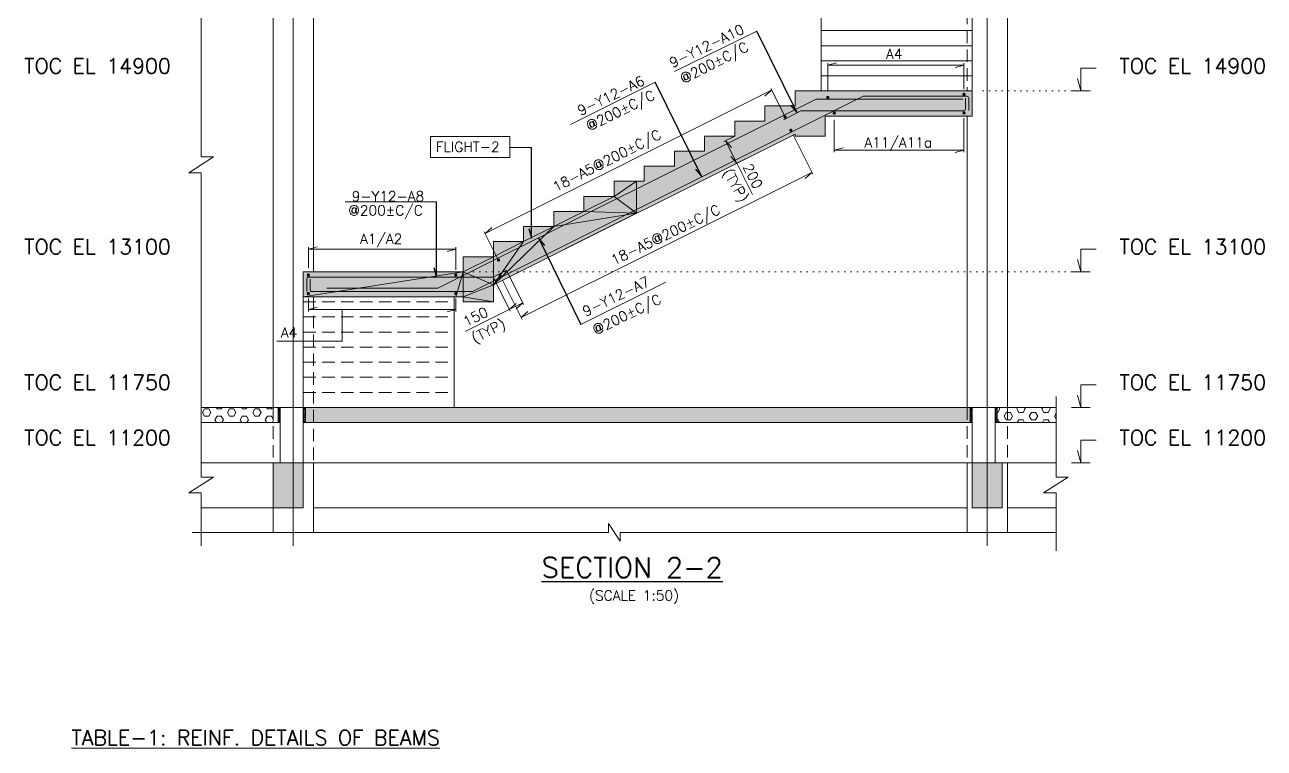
# Model space of a CAD drawing. Header units: millimetres. Extents: x 340192 to 549303, y -616317 to -538642.
# Drawn here: x 517486 to 535971, y -593332 to -582532 of the extents above; entities that cross this region are included whole.
import ezdxf
from ezdxf.enums import TextEntityAlignment as Align
from ezdxf.lldxf.tags import DXFTag

# ---------------------------------------------------------------- set-up
doc = ezdxf.new("R2010")
doc.units = ezdxf.units.MM
doc.header["$LTSCALE"] = 250
doc.header["$MEASUREMENT"] = 0
doc.linetypes.add('( Dot )', pattern=[0.25, 0, -0.25])
doc.linetypes.add('( Hidden )', pattern=[0.375, 0.25, -0.125])
doc.layers.get('DEFPOINTS').update_dxf_attribs({"lineweight": 0})
for name, color, linetype, lineweight in [('CIVIL', 3, 'Continuous', 0), ('CV-CB-BEAM', 7, 'Continuous', 0), ('CV-CB-CIVIL', 70, 'Continuous', 0), ('CV-CB-DIM', 2, 'Continuous', 0), ('CV-CB-GRID', 8, 'CENTER', 5), ('CV-CB-HATCH', 2, 'Continuous', 0), ('CV-CB-LINE', 2, 'Continuous', 0), ('CV-CB-REINFORCEMENT', 6, 'Continuous', 0), ('CV-CB-SHADE', 25, 'Continuous', 0), ('CV-CB-TEXT', 3, 'Continuous', 0), ('LOGO', 7, 'Continuous', 0), ('SECTION', 6, 'Continuous', 0)]:
    doc.layers.add(name, color=color, linetype=linetype, lineweight=lineweight)
doc.styles.add('ROMANS', font='romans.shx')
doc.styles.add('V1', font='romans.shx', dxfattribs={"height": 200})
tags = doc.linetypes.add('CENTER', pattern=[2, 1.25, -0.25, 0.25, -0.25]).pattern_tags.tags
tags[10:11] = [DXFTag(74, 4), DXFTag(75, 0), DXFTag(340, '0'), DXFTag(46, 1.0), DXFTag(50, 0.0), DXFTag(44, 0.0), DXFTag(45, 0.0)]
tags[8:9] = [DXFTag(74, 4), DXFTag(75, 0), DXFTag(340, '0'), DXFTag(46, 1.0), DXFTag(50, 0.0), DXFTag(44, 0.0), DXFTag(45, 0.0)]
tags[6:7] = [DXFTag(74, 4), DXFTag(75, 0), DXFTag(340, '0'), DXFTag(46, 1.0), DXFTag(50, 0.0), DXFTag(44, 0.0), DXFTag(45, 0.0)]
tags[4:5] = [DXFTag(74, 4), DXFTag(75, 0), DXFTag(340, '0'), DXFTag(46, 1.0), DXFTag(50, 0.0), DXFTag(44, 0.0), DXFTag(45, 0.0)]
doc.dimstyles.new('1.5', dxfattribs={"dimtxt": 150, "dimasz": 0.00045, "dimexe": 30, "dimexo": 7.5, "dimgap": 52.5, "dimtad": 1, "dimdec": 0, "dimlfac": 0.666667, "dimzin": 0, "dimdsep": 46, "dimtxsty": 'ROMANS', "dimblk": 'TICK', "dimcen": 0.09, "dimclrd": 2, "dimclre": 2, "dimclrt": 3, "dimadec": 0, "dimazin": 0, "dimtfac": 1, "dimtdec": 0, "dimtofl": 0, "dimtmove": 0, "dimatfit": 3, "dimfxl": 1, "dimtolj": 1, "dimtzin": 0, "dimlwd": -1, "dimlwe": -1, "dimarcsym": 1})
doc.dimstyles.new('CIVIL', dxfattribs={"dimtxt": 1, "dimasz": 0.0005, "dimexe": 50, "dimexo": 0, "dimgap": 50, "dimtad": 1, "dimdec": 0, "dimlfac": 0.001, "dimzin": 0, "dimdsep": 46, "dimtxsty": 'ROMANS', "dimblk": 'TICK', "dimcen": 0.09, "dimclrd": 2, "dimclre": 2, "dimclrt": 3, "dimadec": 0, "dimazin": 0, "dimtfac": 1, "dimtdec": 0, "dimtofl": 0, "dimtmove": 0, "dimatfit": 3, "dimldrblk": 'TICK', "dimfxl": 1, "dimfrac": 2, "dimtolj": 1, "dimtzin": 0, "dimarcsym": 0})
pattern_1 = [(45, (415243.716, -596679.648), (-17.6776695, 17.6776695), []), (135, (415243.716, -596679.648), (-17.6776695, -17.6776695), [])]

# ---------------------------------------------------------------- blocks, each defined once
blk = doc.blocks.new('TICK')
at = {"color": 3}
blk.add_line((-289777.747, -77645.713), (0, 0), dxfattribs=at)
blk = doc.blocks.new('*D95')
at = {"layer": 'CV-CB-DIM', "color": 2, "transparency": 16777216}
for p, q in [((531493, -583925), (531493, -584435)), ((529559, -583950), (529559, -584435)), ((531493, -584405), (529559, -584405))]:
    blk.add_line(p, q, dxfattribs=at)
at = {"layer": 'DEFPOINTS', "color": 0, "transparency": 16777216}
for p in [(529559, -583875, -1287335), (531493, -583850), (529559, -584405)]:
    blk.add_point(p, dxfattribs=at)
at = {"layer": 'CV-CB-DIM', "color": 2, "transparency": 16777216, "xscale": 0.00045, "yscale": 0.00045, "zscale": 0.00045, "rotation": 180}
blk.add_blockref('TICK', (529559, -584405), dxfattribs=at)
at = {"layer": 'CV-CB-DIM', "color": 2, "transparency": 16777216, "xscale": 0.00045, "yscale": 0.00045, "zscale": 0.00045}
blk.add_blockref('TICK', (531493, -584405), dxfattribs=at)
blk = doc.blocks.new('*D141')
at = {"layer": 'CV-CB-DIM', "color": 2, "transparency": 16777216}
for p, q in [((528945, -584174), (529239, -584763)), ((524889, -586904), (529226, -584736)), ((524609, -586345), (524902, -586931))]:
    blk.add_line(p, q, dxfattribs=at)
at = {"layer": 'DEFPOINTS', "color": 0, "transparency": 16777216}
for p in [(528911, -584107), (529226, -584736), (524575, -586278)]:
    blk.add_point(p, dxfattribs=at)
at = {"layer": 'CV-CB-DIM', "color": 2, "transparency": 16777216, "xscale": 0.00045, "yscale": 0.00045, "zscale": 0.00045}
for p, rotation in [((529226, -584736), 26.565051177103), ((524889, -586904), 206.565051177103)]:
    blk.add_blockref('TICK', p, dxfattribs=dict(at, rotation=rotation))
blk = doc.blocks.new('*D96')
at = {"layer": 'CV-CB-DIM', "color": 2, "transparency": 16777216}
for p, q in [((521715, -586168), (521715, -585850)), ((523915, -585880), (521715, -585880)), ((523915, -586193), (523915, -585850))]:
    blk.add_line(p, q, dxfattribs=at)
at = {"layer": 'DEFPOINTS', "color": 0, "transparency": 16777216}
for p in [(521715, -585880), (521715, -586243, 139797), (523915, -586268)]:
    blk.add_point(p, dxfattribs=at)
at = {"layer": 'CV-CB-DIM', "color": 2, "transparency": 16777216, "xscale": 0.00045, "yscale": 0.00045, "zscale": 0.00045, "rotation": 180}
blk.add_blockref('TICK', (521715, -585880), dxfattribs=at)
at = {"layer": 'CV-CB-DIM', "color": 2, "transparency": 16777216, "xscale": 0.00045, "yscale": 0.00045, "zscale": 0.00045}
blk.add_blockref('TICK', (523915, -585880), dxfattribs=at)
blk = doc.blocks.new('*D98')
at = {"layer": 'CV-CB-DIM', "color": 2, "transparency": 16777216}
for p, q in [((521715, -586620), (521715, -586815)), ((523915, -586619), (523915, -586815)), ((523915, -586785), (521715, -586785))]:
    blk.add_line(p, q, dxfattribs=at)
at = {"layer": 'DEFPOINTS', "color": 0, "transparency": 16777216}
for p in [(521715, -586545, -1310260), (523915, -586544), (521715, -586785)]:
    blk.add_point(p, dxfattribs=at)
at = {"layer": 'CV-CB-DIM', "color": 2, "transparency": 16777216, "xscale": 0.00045, "yscale": 0.00045, "zscale": 0.00045, "rotation": 180}
blk.add_blockref('TICK', (521715, -586785), dxfattribs=at)
at = {"layer": 'CV-CB-DIM', "color": 2, "transparency": 16777216, "xscale": 0.00045, "yscale": 0.00045, "zscale": 0.00045}
blk.add_blockref('TICK', (523915, -586785), dxfattribs=at)
blk = doc.blocks.new('*D142')
at = {"layer": 'CV-CB-REINFORCEMENT', "color": 2, "transparency": 16777216}
for p, q in [((524350, -585648), (528625, -583511)), ((528809, -583879), (528611, -583484)), ((524531, -586009), (524337, -585621))]:
    blk.add_line(p, q, dxfattribs=at)
at = {"layer": 'DEFPOINTS', "color": 0, "transparency": 16777216}
for p in [(528625, -583511), (528812, -583886), (524534, -586016)]:
    blk.add_point(p, dxfattribs=at)
at = {"layer": 'CV-CB-REINFORCEMENT', "color": 2, "transparency": 16777216, "xscale": 0.00045, "yscale": 0.00045, "zscale": 0.00045}
for p, rotation in [((528625, -583511), 26.565051177103), ((524350, -585648), 206.565051177103)]:
    blk.add_blockref('TICK', p, dxfattribs=dict(at, rotation=rotation))
blk = doc.blocks.new('*D128')
at = {"layer": 'CV-CB-REINFORCEMENT', "color": 2, "transparency": 16777216}
for p, q in [((524474, -586306), (524725, -586809)), ((524675, -586205), (524926, -586708)), ((524913, -586681), (524712, -586782)), ((524712, -586782), (524056, -587110))]:
    blk.add_line(p, q, dxfattribs=at)
at = {"layer": 'DEFPOINTS', "color": 0, "transparency": 16777216}
for p in [(524470, -586299), (524671, -586199), (524712, -586782)]:
    blk.add_point(p, dxfattribs=at)
at = {"layer": 'CV-CB-REINFORCEMENT', "color": 2, "transparency": 16777216, "xscale": 0.00045, "yscale": 0.00045, "zscale": 0.00045}
for p, rotation in [((524712, -586782), 206.5650511770515), ((524913, -586681), 26.56505117705149)]:
    blk.add_blockref('TICK', p, dxfattribs=dict(at, rotation=rotation))
at = {"layer": 'CV-CB-REINFORCEMENT', "color": 3, "transparency": 16777216, "insert": (524208, -586891), "char_height": 150, "attachment_point": 5, "rotation": 26.5651, "style": 'ROMANS'}
blk.add_mtext('\\A1;150', dxfattribs=at)
blk = doc.blocks.new('*D134')
at = {"layer": 'CV-CB-REINFORCEMENT', "color": 2, "transparency": 16777216}
for p, q in [((529463, -583516), (529463, -583106)), ((531493, -583136), (529463, -583136)), ((531493, -583495), (531493, -583106))]:
    blk.add_line(p, q, dxfattribs=at)
at = {"layer": 'DEFPOINTS', "color": 0, "transparency": 16777216}
for p in [(529463, -583136), (531493, -583570), (529463, -583591, -1287335)]:
    blk.add_point(p, dxfattribs=at)
at = {"layer": 'CV-CB-REINFORCEMENT', "color": 2, "transparency": 16777216, "xscale": 0.00045, "yscale": 0.00045, "zscale": 0.00045, "rotation": 180}
blk.add_blockref('TICK', (529463, -583136), dxfattribs=at)
at = {"layer": 'CV-CB-REINFORCEMENT', "color": 2, "transparency": 16777216, "xscale": 0.00045, "yscale": 0.00045, "zscale": 0.00045}
blk.add_blockref('TICK', (531493, -583136), dxfattribs=at)
blk = doc.blocks.new('*D145')
at = {"layer": 'CV-CB-CIVIL', "color": 2, "transparency": 16777216}
for p, q in [((528068, -584198), (527911, -584277)), ((527937, -584263), (528105, -584599)), ((528236, -584533), (528078, -584612)), ((528105, -584599), (528339, -585067))]:
    blk.add_line(p, q, dxfattribs=at)
at = {"layer": 'DEFPOINTS', "color": 0, "transparency": 16777216}
for p in [(528075, -584194), (528105, -584599), (528243, -584530, 0)]:
    blk.add_point(p, dxfattribs=at)
at = {"layer": 'CV-CB-CIVIL', "color": 2, "transparency": 16777216, "xscale": 0.00045, "yscale": 0.00045, "zscale": 0.00045}
for p, rotation in [((527937, -584263), 116.565051177078), ((528105, -584599), 296.565051177078)]:
    blk.add_blockref('TICK', p, dxfattribs=dict(at, rotation=rotation))
at = {"layer": 'CV-CB-CIVIL', "color": 3, "transparency": 16777216, "insert": (528344, -584791), "char_height": 150, "attachment_point": 5, "rotation": 296.5651, "style": 'ROMANS'}
blk.add_mtext('\\A1;200', dxfattribs=at)

msp = doc.modelspace()

# ---------------------------------------------------------------- hatches: boundary and pattern name
at = {"layer": 'CV-CB-DIM', "extrusion": (-1.58966e-08, 0, 1)}
h = msp.add_hatch(dxfattribs=at)
h.set_pattern_fill('HEX', color=2, style=0, pattern_type=2)
h.set_pattern_definition([(0, (427540.97, -597250.12), (0, 108.25318), [62.5, -125]), (120, (427540.97, -597250.12), (-93.75, -54.12659), [62.5, -125]), (60, (427603.47, -597250.12), (-93.75, 54.12659), [62.5, -125])])
h.paths.add_polyline_path([(520117.59, -588469.28), (521265.13, -588469.28), (521265.13, -588244.28), (520117.59, -588244.28)])
at = {"layer": 'CV-CB-DIM', "extrusion": (1.79697e-09, 0, 1)}
h = msp.add_hatch(dxfattribs=at)
h.set_pattern_fill('HEX', color=2, style=0, pattern_type=2)
h.set_pattern_definition([(0, (435200.83, -595885.63), (0, 108.25318), [62.5, -125]), (120, (435200.83, -595885.63), (-93.75, -54.12659), [62.5, -125]), (60, (435263.33, -595885.63), (-93.75, 54.12659), [62.5, -125])])
h.paths.add_polyline_path([(521670.16, -588469.28), (531585.16, -588469.28), (531585.16, -588244.28), (521670.16, -588244.28)])
at = {"layer": 'CV-CB-DIM'}
h = msp.add_hatch(dxfattribs=at)
h.set_pattern_fill('HEX', color=2, style=0, pattern_type=2)
h.set_pattern_definition([(0, (439686.18, -596331.98), (0, 108.25318), [62.5, -125]), (120, (439686.18, -596331.98), (-93.75, -54.12659), [62.5, -125]), (60, (439748.68, -596331.98), (-93.75, 54.12659), [62.5, -125])])
h.paths.add_polyline_path([(531990.16, -588469.28), (532867.36, -588469.28), (532867.36, -588244.28), (531990.16, -588244.28)])
at = {"layer": 'CV-CB-HATCH', "ltscale": 0.0015}
for points in [[(521265.16, -588289.28), (521265.16, -588244.28), (521295.16, -588244.28), (521295.16, -588289.28)], [(521265.16, -588289.28), (521265.16, -588244.28), (521295.16, -588244.28), (521295.16, -588289.28)], [(521265.17, -588289.28), (521265.17, -588244.28), (521295.17, -588244.28), (521295.17, -588289.28)], [(531585.18, -588289.28), (531585.18, -588244.28), (531615.18, -588244.28), (531615.18, -588289.28)], [(531960.14, -588289.28), (531960.14, -588244.28), (531990.14, -588244.28), (531990.14, -588289.28)], [(531960.16, -588289.28), (531960.16, -588244.28), (531990.16, -588244.28), (531990.16, -588289.28)], [(531960.16, -588289.28), (531960.16, -588244.28), (531990.16, -588244.28), (531990.16, -588289.28)]]:
    msp.add_hatch(color=2, dxfattribs=at).paths.add_polyline_path(points)
at = {"layer": 'CV-CB-HATCH', "ltscale": 1.39982e-05}
for points in [[(521265.16, -588268.31), (521265.16, -588244.28), (521295.16, -588244.28), (521295.16, -588268.31)], [(531960.16, -588268.31), (531960.16, -588244.28), (531990.16, -588244.28), (531990.16, -588268.31)]]:
    msp.add_hatch(color=2, dxfattribs=at).paths.add_polyline_path(points)
at = {"layer": 'CV-CB-HATCH', "ltscale": 0.0015, "extrusion": (0, 0, -1)}
for points in [[(-521295.17, -588289.28), (-521295.17, -588244.28), (-521265.17, -588244.28), (-521265.17, -588289.28)], [(-521670.16, -588289.28), (-521670.16, -588244.28), (-521640.16, -588244.28), (-521640.16, -588289.28)], [(-531615.16, -588289.28), (-531615.16, -588244.28), (-531585.16, -588244.28), (-531585.16, -588289.28)], [(-531615.16, -588289.28), (-531615.16, -588244.28), (-531585.16, -588244.28), (-531585.16, -588289.28)], [(-531615.17, -588289.28), (-531615.17, -588244.28), (-531585.17, -588244.28), (-531585.17, -588289.28)], [(-531990.14, -588289.28), (-531990.14, -588244.28), (-531960.14, -588244.28), (-531960.14, -588289.28)]]:
    msp.add_hatch(color=2, dxfattribs=at).paths.add_polyline_path(points)
at = {"layer": 'CV-CB-HATCH'}
h = msp.add_hatch(dxfattribs=at)
h.set_pattern_fill('NET', color=256, style=0, pattern_type=2)
h.set_pattern_definition(pattern_1)
h.paths.add_polyline_path([(521295.16, -588469.28), (521295.16, -588244.28), (521265.17, -588244.28), (521265.17, -588469.28)])
at = {"layer": 'CV-CB-HATCH', "ltscale": 1.39982e-05, "extrusion": (0, 0, -1)}
for points in [[(-521670.16, -588268.31), (-521670.16, -588244.28), (-521640.16, -588244.28), (-521640.16, -588268.31)], [(-531615.16, -588268.31), (-531615.16, -588244.28), (-531585.16, -588244.28), (-531585.16, -588268.31)]]:
    msp.add_hatch(color=2, dxfattribs=at).paths.add_polyline_path(points)
at = {"layer": 'CV-CB-HATCH', "extrusion": (0, 0, -1)}
h = msp.add_hatch(dxfattribs=at)
h.set_pattern_fill('NET', color=256, style=0, pattern_type=2)
h.set_pattern_definition(pattern_1)
h.paths.add_polyline_path([(-521640.16, -588469.28), (-521640.16, -588244.28), (-521670.14, -588244.28), (-521670.14, -588469.28)])
at = {"layer": 'CV-CB-HATCH'}
h = msp.add_hatch(dxfattribs=at)
h.set_pattern_fill('NET', color=256, style=0, pattern_type=2)
h.set_pattern_definition(pattern_1)
h.paths.add_polyline_path([(531615.16, -588469.28), (531615.16, -588244.28), (531585.17, -588244.28), (531585.17, -588469.28)])
at = {"layer": 'CV-CB-HATCH', "extrusion": (0, 0, -1)}
h = msp.add_hatch(dxfattribs=at)
h.set_pattern_fill('NET', color=256, style=0, pattern_type=2)
h.set_pattern_definition(pattern_1)
h.paths.add_polyline_path([(-531960.16, -588469.28), (-531960.16, -588244.28), (-531990.14, -588244.28), (-531990.14, -588469.28)])
at = {"layer": 'CV-CB-REINFORCEMENT', "extrusion": (0, 0, -1)}
h = msp.add_hatch(color=256, dxfattribs=at)
edge = h.paths.add_edge_path()
edge.add_arc((-531493.39, -583570.43), 25, 0, 360)
h = msp.add_hatch(color=256, dxfattribs=at)
edge = h.paths.add_edge_path()
edge.add_arc((-529462.66, -583616.27), 25, 0, 360)
h = msp.add_hatch(color=256, dxfattribs=at)
edge = h.paths.add_edge_path()
edge.add_arc((-528823.95, -583908.04), 25, 0, 360)
h = msp.add_hatch(color=256, dxfattribs=at)
edge = h.paths.add_edge_path()
edge.add_arc((-529558.81, -583849.65), 25, 0, 360)
h = msp.add_hatch(color=256, dxfattribs=at)
edge = h.paths.add_edge_path()
edge.add_arc((-531493.39, -583849.65), 25, 0, 360)
h = msp.add_hatch(color=256, dxfattribs=at)
edge = h.paths.add_edge_path()
edge.add_arc((-528911.38, -584107.38), 25, 0, 360)
h = msp.add_hatch(color=256, dxfattribs=at)
edge = h.paths.add_edge_path()
edge.add_arc((-524551.23, -586044.87), 25, 0, 360)
h = msp.add_hatch(color=256, dxfattribs=at)
edge = h.paths.add_edge_path()
edge.add_arc((-521715.16, -586268.2), 25, 0, 360)
h = msp.add_hatch(color=256, dxfattribs=at)
edge = h.paths.add_edge_path()
edge.add_arc((-523914.72, -586268.2), 25, 0, 360)
h = msp.add_hatch(color=256, dxfattribs=at)
edge = h.paths.add_edge_path()
edge.add_arc((-524575.47, -586278.15), 25, 0, 360)
h = msp.add_hatch(color=256, dxfattribs=at)
edge = h.paths.add_edge_path()
edge.add_arc((-521715.16, -586544.29), 25, 0, 360)
h = msp.add_hatch(color=256, dxfattribs=at)
edge = h.paths.add_edge_path()
edge.add_arc((-523914.72, -586544.29), 25, 0, 360)
at = {"layer": 'CV-CB-SHADE'}
for points in [[(526608.06, -585347.09), (526608.06, -584869.28), (526725.16, -584869.28), (526725.16, -584644.28), (527175.16, -584644.28), (527175.16, -584419.28), (527625.16, -584419.28), (527625.16, -584194.28), (528075.16, -584194.28), (528075.16, -583969.28), (528525.16, -583969.28), (528525.16, -583744.28), (528975.16, -583744.28), (528975.16, -583519.28), (531615.16, -583519.28), (531615.16, -583894.28), (531637.66, -583894.28), (531615.16, -583894.28), (529425.16, -583894.28), (529425.16, -584194.28), (528975.16, -584194.28), (528975.16, -584163.54)], [(524025.16, -586669.28), (524025.16, -586594.28), (523912.66, -586594.28), (521644.34, -586594.28), (521644.34, -586219.28), (524025.16, -586219.28), (524025.16, -585994.28), (524475.16, -585994.28), (524475.16, -585769.28), (524925.16, -585769.28), (524925.16, -585544.28), (525375.16, -585544.28), (525375.16, -585319.28), (525825.16, -585319.28), (525825.16, -585094.28), (526275.16, -585094.28), (526275.16, -584869.28), (526608.06, -584869.28), (526608.06, -585347.09), (524475.16, -586413.54), (524475.16, -586669.28)]]:
    msp.add_hatch(color=256, dxfattribs=at).paths.add_polyline_path(points)
at = {"layer": 'CV-CB-SHADE', "ltscale": 1.5, "extrusion": (0, 0, -1)}
msp.add_hatch(color=256, dxfattribs=at).paths.add_polyline_path([(-521640.16, -589744.28), (-521640.16, -589069.28), (-521190.16, -589069.28), (-521190.16, -589744.28)])
at = {"layer": 'CV-CB-SHADE', "ltscale": 1.5}
msp.add_hatch(color=256, dxfattribs=at).paths.add_polyline_path([(531615.16, -589744.28), (531615.16, -589069.28), (532065.16, -589069.28), (532065.16, -589744.28)])

# ---------------------------------------------------------------- linework, layer by layer
at = {"layer": 'CIVIL'}
for p, q in [((531615.16, -581494.28, -2298077.15), (531615.16, -583519.28, -2165201.07)), ((531615.16, -583519.28, -1186536.94), (531615.16, -583894.28, -1186536.94)), ((529425.16, -583894.28, -1860265.17), (531615.16, -583894.28, -1860265.17)), ((521640.16, -586594.28, -1828332.77), (521640.16, -588244.28, -1860265.17))]:
    msp.add_line(p, q, dxfattribs=at)
at = {"layer": 'CIVIL', "extrusion": (-1, 1.28498e-22, 0.000854717), "elevation": -533204.96, "flags": 128}
msp.add_lwpolyline([(589744.28, -1859810.11), (589069.28, -1859810.11), (589069.28, -1333319.78)], dxfattribs=at)
at = {"layer": 'CIVIL'}
msp.add_3dface([(521190.16, -589069.28, -1860265.17), (521640.16, -589069.28, -1860265.17), (521640.16, -589744.28, -1860265.17), (521190.16, -589744.28, -1860265.17)], dxfattribs=at)
at = {"layer": 'CV-CB-BEAM', "color": 3, "linetype": '( Hidden )', "ltscale": 3}
for p, q in [((521790.16, -586594.28, -1860265.17), (521790.16, -589069.28, -1860265.17)), ((521190.16, -588244.28, -1860265.17), (521190.16, -589069.28, -1860265.17)), ((531540.16, -588244.28, -1860265.17), (531540.16, -589069.28, -1860265.17)), ((532140.16, -588244.28, -1860265.17), (532140.16, -589069.28, -1860265.17))]:
    msp.add_line(p, q, dxfattribs=at)
at = {"layer": 'CV-CB-CIVIL', "ltscale": 1.5}
for p, q in [((529365.16, -581494.28, -3693276.03), (529365.16, -583519.28, -3693276.03)), ((521190.16, -581719.28, -1860265.17), (521190.16, -588244.28, -1860265.17)), ((532140.16, -581719.28, -1860265.17), (532140.16, -588244.28, -1860265.17)), ((521790.16, -586219.28, -1860265.17), (521790.16, -582394.28, -1860265.17)), ((529365.16, -582619.28, -3693276.03), (531615.16, -582619.28, -2298077.15)), ((529365.16, -582844.28, -3693276.03), (531615.16, -582844.28, -2298077.15)), ((529365.16, -583069.28, -3693276.03), (531615.16, -583069.28, -2298077.15)), ((529365.16, -583294.28, -3693276.03), (531615.16, -583294.28, -2298077.15)), ((528975.16, -583519.28, -1860265.17), (531615.16, -583519.28, -1319413.02)), ((529425.16, -584194.28, -1860265.17), (529425.16, -583894.28, -1860265.17)), ((531540.16, -583894.28, -1860265.17), (531540.16, -588244.28, -1860265.17)), ((528975.16, -584163.54, -1860265.17), (528975.16, -584194.28, -1860265.17)), ((528975.16, -584194.28, -1860265.17), (529425.16, -584194.28, -1860265.17)), ((521640.16, -586219.28, -2080644.6), (524025.16, -586219.28, -1860265.17)), ((521640.16, -586219.28, -2080644.6), (521640.16, -586594.28, -2080644.6)), ((524475.16, -586669.28, -1860265.17), (524475.16, -586413.54, -1860265.17)), ((524475.16, -586669.28, -1860265.17), (524475.16, -586413.54, -1860265.17)), ((521640.16, -586594.28, -2332956.43), (521640.16, -586594.28, -2080644.6)), ((523890.16, -586594.28, -2080644.6), (523890.16, -588244.28, -2080644.6)), ((524025.16, -586669.28, -1860265.17), (524025.16, -586594.28, -1860265.17)), ((524025.16, -586669.28, -1860265.17), (524025.16, -586594.28, -1860265.17)), ((524025.16, -586669.28, -1860265.17), (524475.16, -586669.28, -1860265.17)), ((524025.16, -586669.28, -1860265.17), (524475.16, -586669.28, -1860265.17)), ((521640.17, -588244.28, -1860265.17), (520117.62, -588244.28, -1860265.17)), ((521295.16, -589069.28, -1860265.17), (521295.16, -588244.28, -1860265.17)), ((521640.16, -588244.28, -1860265.17), (531562.66, -588244.28, -1860265.17)), ((521640.16, -589069.28, -1860265.17), (521640.16, -588244.28, -1860265.17)), ((531562.64, -588244.28, -1860265.17), (532867.36, -588244.28, -1860265.17)), ((531615.16, -589069.28, -1860265.17), (531615.16, -588244.28, -1860265.17)), ((531960.16, -589069.28, -1860265.17), (531960.16, -588244.28, -1860265.17)), ((521295.16, -588469.28, -1860265.17), (520117.62, -588469.28, -1860265.17)), ((521640.16, -588469.28, -1860265.17), (531615.16, -588469.28, -1860265.17)), ((521640.17, -588469.28, -1860265.17), (521640.16, -588469.28, -1860265.17)), ((531960.16, -588469.28, -1860265.17), (532867.36, -588469.28, -1860265.17)), ((520117.62, -589069.28, -1860265.17), (532867.36, -589069.28, -1860265.17)), ((521190.16, -589069.28, -1860265.17), (521190.16, -590112.39, -1860265.17)), ((521790.16, -589069.28, -1860265.17), (521790.16, -590112.39, -1860265.17)), ((531540.16, -589069.28, -1860265.17), (531540.16, -590112.39, -1860265.17)), ((532065.16, -589069.28, -1860265.17), (532065.16, -589744.28, -1860265.17)), ((532140.16, -589069.28, -1860265.17), (532140.16, -590112.39, -1860265.17)), ((521190.16, -589744.28, -1860265.17), (520117.62, -589744.28, -1860265.17)), ((521790.16, -589744.28, -1860265.17), (531540.16, -589744.28, -1860265.17)), ((531615.16, -589744.28, -1860265.17), (532065.16, -589744.28, -1860265.17)), ((532140.16, -589744.28, -1860265.17), (532867.36, -589744.28, -1860265.17))]:
    msp.add_line(p, q, dxfattribs=at)
at = {"layer": 'CV-CB-CIVIL', "linetype": '( Hidden )', "ltscale": 3}
for p, q in [((531540.16, -581494.28, -1860265.17), (531540.16, -583519.28, -1860265.17)), ((521640.16, -586669.28, -2080644.6), (523890.16, -586669.28, -2080644.6)), ((521640.16, -586894.28, -2080644.6), (523890.16, -586894.28, -2080644.6)), ((521640.16, -587119.28, -2080644.6), (523890.16, -587119.28, -2080644.6)), ((521640.16, -587344.28, -2080644.6), (523890.16, -587344.28, -2080644.6)), ((521640.16, -587569.28, -2080644.6), (523890.16, -587569.28, -2080644.6)), ((521640.16, -587794.28, -2080644.6), (523890.16, -587794.28, -2080644.6)), ((521640.16, -588019.28, -2080644.6), (523890.16, -588019.28, -2080644.6))]:
    msp.add_line(p, q, dxfattribs=at)
at = {"layer": 'CV-CB-CIVIL', "color": 1, "linetype": '( Dot )', "ltscale": 1.5}
msp.add_line((533094.39, -583519.28, -1849199.11), (531615.16, -583519.28, -1175470.88), dxfattribs=at)
at = {"layer": 'CV-CB-CIVIL', "color": 1, "ltscale": 1.5}
msp.add_line((529425.16, -583894.28, -1849199.11), (529425.16, -583894.28, -1849199.11), dxfattribs=at)
at = {"layer": 'CV-CB-CIVIL'}
for p, q in [((524475.16, -586413.54, -1860265.17), (528975.16, -584163.54, -1860265.17)), ((521640.16, -586594.28, -1828332.77), (523912.66, -586594.28, -1860265.17)), ((523912.66, -586594.28, -1736247.49), (524025.16, -586594.28, -1860265.17))]:
    msp.add_line(p, q, dxfattribs=at)
at = {"layer": 'CV-CB-CIVIL', "color": 2, "ltscale": 0.632812}
for p, q in [((520298.12, -584505.71, -1860265.17), (519931.26, -584742.14, -1860265.17)), ((520117.62, -584505.71, -1860265.17), (520298.12, -584505.71, -1860265.17)), ((519931.26, -584742.14, -1860265.17), (520117.62, -584742.14, -1860265.17)), ((520298.12, -589283.14, -1860265.17), (519931.26, -589519.58, -1860265.17)), ((520117.62, -589283.14, -1860265.17), (520298.12, -589283.14, -1860265.17)), ((533047.86, -589283.14, -1860265.17), (532681, -589519.58, -1860265.17)), ((532867.36, -589283.14, -1860265.17), (533047.86, -589283.14, -1860265.17)), ((519931.26, -589519.58, -1860265.17), (520117.62, -589519.58, -1860265.17)), ((532681, -589519.58, -1860265.17), (532867.36, -589519.58, -1860265.17))]:
    msp.add_line(p, q, dxfattribs=at)
at = {"layer": 'CV-CB-CIVIL', "linetype": '( Hidden )', "ltscale": 1.5}
msp.add_line((524475.16, -586272.4, -1860265.17), (524475.16, -586272.4, -1860265.17), dxfattribs=at)
at = {"layer": 'CV-CB-CIVIL', "color": 3, "ltscale": 1.39982e-05}
for p, q in [((521265.16, -588244.28, -1860265.17), (521265.16, -588469.28, -1860265.17)), ((521670.16, -588244.28, -1860265.17), (521670.16, -588469.28, -1860265.17)), ((531585.16, -588244.28, -1860265.17), (531585.16, -588469.28, -1860265.17)), ((531990.16, -588244.28, -1860265.17), (531990.16, -588469.28, -1860265.17))]:
    msp.add_line(p, q, dxfattribs=at)
at = {"layer": 'CV-CB-CIVIL', "color": 2, "ltscale": 0.632812, "elevation": -1860265.17, "flags": 128}
for points in [[(520117.62, -581949.67), (520117.62, -584505.71)], [(520117.62, -584742.14), (520117.62, -589283.14)], [(532867.36, -588081.03), (532867.36, -589283.14)], [(520117.62, -589519.58), (520117.62, -590311.6)], [(532867.36, -589519.58), (532867.36, -590384.03)]]:
    msp.add_lwpolyline(points, dxfattribs=at)
at = {"layer": 'CV-CB-CIVIL', "ltscale": 1.5, "elevation": -1860265.17, "flags": 128}
msp.add_lwpolyline([(524025.16, -586219.28), (524025.16, -585994.28), (524475.16, -585994.28), (524475.16, -585769.28), (524925.16, -585769.28), (524925.16, -585544.28), (525375.16, -585544.28), (525375.16, -585319.28), (525825.16, -585319.28), (525825.16, -585094.28), (526275.16, -585094.28), (526275.16, -584869.28), (526725.16, -584869.28), (526725.16, -584644.28), (527175.16, -584644.28), (527175.16, -584419.28), (527625.16, -584419.28), (527625.16, -584194.28), (528075.16, -584194.28), (528075.16, -583969.28), (528525.16, -583969.28), (528525.16, -583744.28), (528975.16, -583744.28), (528975.16, -583519.28)], dxfattribs=at)
at = {"layer": 'CV-CB-CIVIL', "color": 1, "linetype": '( Dot )', "ltscale": 1.5, "elevation": -1860265.17}
msp.add_lwpolyline([(533094.39, -586219.28), (524025.16, -586219.28)], dxfattribs=at)
at = {"layer": 'CV-CB-DIM', "color": 2}
for p, q in [((527177.52, -583230.04, -1860265.17), (528405.87, -582629.61, -1860265.17)), ((526886.3, -583388.88, -1860265.17), (525622.5, -584020.78, -1860265.17)), ((525779.51, -587008.26, -1859987.29), (527045.7, -586375.17, -1798195.91))]:
    msp.add_line(p, q, dxfattribs=at)
at = {"layer": 'CV-CB-GRID', "ltscale": 3}
for p, q in [((521490.16, -573437.46, -1860265.17), (521490.16, -590312.39, -1860265.17)), ((531840.16, -573455.08, -1860265.17), (531840.16, -590312.39, -1860265.17))]:
    msp.add_line(p, q, dxfattribs=at)
at = {"layer": 'CV-CB-HATCH', "color": 2}
for p, q in [((524721.21, -584362.93, -523198.24), (525043.09, -584362.93, -1395198.88)), ((522262.36, -585177.66, -787812.05), (523624.82, -585177.66, -1860265.25))]:
    msp.add_line(p, q, dxfattribs=at)
at = {"layer": 'CV-CB-HATCH', "color": 2, "ltscale": 0.001}
for p, q in [((521265.16, -588244.28, -1860265.17), (521265.16, -588469.28, -1860265.17)), ((521265.17, -588244.28, -1860265.17), (521265.17, -588469.28, -1860265.17)), ((521670.14, -588244.28, -1860265.17), (521670.14, -588469.28, -1860265.17)), ((521670.16, -588244.28, -1860265.17), (521670.16, -588469.28, -1860265.17)), ((531585.16, -588244.28, -1860265.17), (531585.16, -588469.28, -1860265.17)), ((531585.17, -588244.28, -1860265.17), (531585.17, -588469.28, -1860265.17)), ((531990.14, -588244.28, -1860265.17), (531990.14, -588469.28, -1860265.17)), ((531990.16, -588244.28, -1860265.17), (531990.16, -588469.28, -1860265.17))]:
    msp.add_line(p, q, dxfattribs=at)
at = {"layer": 'CV-CB-LINE', "ltscale": 0.457207}
for p, q in [((526364.52, -590241.99, -1860265.17), (526193.69, -589976.94, -1860265.17)), ((526193.69, -589976.94, -1860265.17), (526193.69, -590112.39, -1860265.17)), ((526364.52, -590112.39, -1860265.17), (526364.52, -590241.99, -1860265.17))]:
    msp.add_line(p, q, dxfattribs=at)
at = {"layer": 'CV-CB-LINE', "ltscale": 0.632812, "elevation": -1860265.17, "flags": 128}
for points in [[(526193.69, -590112.39), (519982.95, -590112.39)], [(532867.36, -590112.39), (526364.52, -590112.39)]]:
    msp.add_lwpolyline(points, dxfattribs=at)
at = {"layer": 'CV-CB-REINFORCEMENT'}
for p, q in [((529286.96, -583644.28, -1844562.57), (523646.96, -586464.28, -1865568.11)), ((524161.88, -586514.28, -1860265.17), (529991.88, -583599.28, -1860265.17)), ((531515.16, -583629.28, -1186536.94), (531515.16, -583789.28, -1186536.94)), ((531565.16, -583629.28, -1186536.94), (531565.16, -583814.28, -1186536.94)), ((529058.84, -583819.28, -1860265.17), (528800.56, -583950.88, -1860265.17)), ((529058.84, -583819.28, -1860265.17), (531485.16, -583819.28, -1186536.94)), ((521690.16, -586329.28, -1828332.77), (521690.16, -586514.28, -1828332.77)), ((521740.16, -586329.28, -1828332.77), (521740.16, -586484.28, -1828332.77)), ((524670.66, -586197.13, -1860265.17), (524470.18, -586299.28, -1860265.17)), ((521770.16, -586514.28, -1828332.77), (524161.88, -586514.28, -1860265.17)), ((521990.16, -586464.28, -1860265.17), (523646.96, -586464.28, -1860265.17))]:
    msp.add_line(p, q, dxfattribs=at)
at = {"layer": 'CV-CB-REINFORCEMENT', "ltscale": 1.5}
for p, q in [((529286.96, -583644.28, -1922056.55), (531478.13, -583644.28, -1873626.59)), ((529991.88, -583599.28, -1906476.21), (531535.16, -583599.28, -1186536.94)), ((521720.15, -586299.28, -2073882.59), (524470.18, -586299.28, -1822648.57))]:
    msp.add_line(p, q, dxfattribs=at)
at = {"layer": 'CV-CB-REINFORCEMENT', "color": 2}
for p, q in [((522220.82, -586784.52, -1860265.17), (522220.82, -587253.4, -1860265.17)), ((522220.82, -587253.4, -1860265.17), (521244.37, -587253.4, -1860265.17))]:
    msp.add_line(p, q, dxfattribs=at)
at = {"layer": 'CV-CB-REINFORCEMENT'}
for centre, start, end in [((531535.16, -583629.28, -1186536.94), 0, 90), ((521770.16, -586484.28, -1828332.77), 180, 270)]:
    msp.add_arc(centre, 30, start, end, dxfattribs=at)
at = {"layer": 'CV-CB-REINFORCEMENT', "extrusion": (0, 0, -1)}
for centre, start, end in [((-531485.16, -583789.28, 1186536.94), 180, 270), ((-521720.16, -586329.28, 1828332.77), 0, 90)]:
    msp.add_arc(centre, 30, start, end, dxfattribs=at)
at = {"layer": 'CV-CB-TEXT', "color": 2, "ltscale": 0.75}
msp.add_3dface([(523537.59, -584202.52, -523198.24), (524721.21, -584202.52, -523198.24), (524721.21, -584515.7, -523198.24), (523537.59, -584515.7, -523198.24)], dxfattribs=at)
at = {"layer": 'SECTION', "color": 2, "ltscale": 0.00028125}
for p, q in [((533094.39, -583519.28, -1860265.17), (533375.64, -583519.28, -1860265.17)), ((533094.39, -586219.28, -1860265.17), (533375.64, -586219.28, -1860265.17)), ((533094.39, -588244.28, -1860265.17), (533375.64, -588244.28, -1860265.17)), ((533094.39, -589069.28, -1860265.17), (533375.64, -589069.28, -1860265.17))]:
    msp.add_line(p, q, dxfattribs=at)
at = {"layer": 'SECTION', "lineweight": 0, "ltscale": 0.000675, "elevation": -1860265.17, "flags": 128}
for points in [[(533462.83, -583181.36), (533235.02, -583181.36), (533235.02, -583519.28), (533185.88, -583335.91)], [(533462.83, -585881.36), (533235.02, -585881.36), (533235.02, -586219.28), (533185.88, -586035.91)], [(533462.83, -587906.36), (533235.02, -587906.36), (533235.02, -588244.28), (533185.88, -588060.91)], [(533462.83, -588731.36), (533235.02, -588731.36), (533235.02, -589069.28), (533185.88, -588885.91)]]:
    msp.add_lwpolyline(points, dxfattribs=at)

# ---------------------------------------------------------------- texts
at = {"layer": 'CV-CB-TEXT', "lineweight": 0, "style": 'ROMANS'}
for s, rotation, p in [('9-Y12-A10', 26, (527079.62, -583046.02, -1860260.67)), ('@200%%pC/C', 27, (527236.85, -583284.08, -1860260.67))]:
    msp.add_text(s, height=150, rotation=rotation, dxfattribs=at).set_placement(p, align=Align.TOP_LEFT)
for s, p in [('A4', (530329.84, -583039.49, -883481.78)), ('A11/A11a', (530007.92, -584362.66, -2092798.32)), ('A1/A2', (522485.55, -585804.65, -1860265.17)), ('A4', (521305.57, -587200.24, -2092798.32))]:
    msp.add_text(s, height=150, dxfattribs=at).set_placement(p)
for s, rotation, p in [('9-Y12-A6', 26, (526679.72, -583285.48, -1860260.67)), ('@200%%pC/C', 26, (526835.37, -583501.41, -1860260.67)), ('(TYP)', 300, (528289.34, -585120.84, -1860260.67))]:
    msp.add_text(s, height=150, rotation=rotation, dxfattribs=at).set_placement(p, align=Align.TOP_RIGHT)
for s, rotation, p in [('18-A5@200%%pC/C', 27, (526993.53, -584221.94, -2324865.81)), ('18-A5@200%%pC/C', 26, (527874.78, -585343.99, -2324865.81)), ('(TYP)', 27.130102, (524672.94, -587046.71, -1860260.67))]:
    msp.add_text(s, height=150, rotation=rotation, dxfattribs=at).set_placement(p, align=Align.RIGHT)
at = {"layer": 'CV-CB-TEXT', "color": 4, "lineweight": 0, "style": 'ROMANS'}
msp.add_text('FLIGHT-2', height=150, dxfattribs=at).set_placement((523615.75, -584429.82, -523198.24))
at = {"layer": 'CV-CB-TEXT', "lineweight": 0, "style": 'ROMANS'}
for s, p in [('9-Y12-A7', (525850.36, -586890.54, -1798191.41)), ('@200%%pC/C', (525996.35, -587168.35, -1798191.41))]:
    msp.add_text(s, height=150, rotation=26, dxfattribs=at).set_placement(p)
at = {"layer": 'CV-CB-TEXT', "color": 6, "lineweight": -2, "style": 'V1'}
msp.add_text('%%uSECTION 2-2%%U', height=300, dxfattribs=at).set_placement((525194.57, -590634.88, -930132.59), align=Align.MIDDLE_LEFT)
at = {"layer": 'CV-CB-TEXT', "style": 'ROMANS'}
msp.add_text('(SCALE 1:50)', height=150, dxfattribs=at).set_placement((526572.5, -591127.39, -1240176.81), align=Align.CENTER)
at = {"layer": 'CV-CB-TEXT', "lineweight": 0, "char_height": 150, "attachment_point": 7, "line_spacing_factor": 1.2, "style": 'ROMANS'}
for s, insert in [('9-Y12-A8\\P', (522361.73, -585167.97, -2092798.32)), ('\\P@200%%pC/C', (522310.6, -585428.55, -2092798.32))]:
    msp.add_mtext(s, dxfattribs=dict(at, insert=insert))
at = {"layer": 'LOGO', "color": 6, "linetype": 'Continuous', "style": 'ROMANS'}
msp.add_text('%%uTABLE-1: REINF. DETAILS OF BEAMS%%U', height=225, dxfattribs=at).set_placement((518181.04, -593287.03, -929787.15))
at = {"layer": 'SECTION', "style": 'ROMANS'}
for s, p in [('TOC EL 14900', (519665.15, -583258.81, -1860265.17)), ('TOC EL 14900', (535999.9, -583258.81, -1860265.17)), ('TOC EL 13100', (519665.15, -585958.81, -1860265.17)), ('TOC EL 13100', (535999.9, -585958.81, -1860265.17)), ('TOC EL 11750', (519665.15, -587983.81, -1860265.17)), ('TOC EL 11750', (535999.9, -587983.81, -1860265.17)), ('TOC EL 11200', (519665.15, -588808.81, -1860265.17)), ('TOC EL 11200', (535999.9, -588808.81, -1860265.17))]:
    msp.add_text(s, height=225, dxfattribs=at).set_placement(p, align=Align.RIGHT)

# ---------------------------------------------------------------- dimensions: what is measured, and where the dimension line sits
at = {"layer": 'CV-CB-CIVIL', "color": 2}
dim = msp.add_linear_dim(base=(528105.12, -584598.56, -1860265.17), p1=(528075.16, -584194.28, -1860265.17), p2=(528242.86, -584529.69, -1860265.17), angle=296.565051, text='200', dimstyle='1.5', dxfattribs=at)
dim.commit()
dim.dimension.update_dxf_attribs({"geometry": '*D145', "text_midpoint": (528229.71, -584847.72, -1860265.17), "dimtype": 160})
at = {"layer": 'CV-CB-DIM', "color": 2}
for base, p1, p2, angle, picture, middle in [((529558.81, -584404.58, -1968129.29), (531493.39, -583849.65, -1968129.29), (529558.81, -583874.65, -3255464.05), 180, '*D95', (530526.1, -584404.58, -1968129.29)), ((529225.6, -584735.82, -1860265.17), (524575.47, -586278.15, -1860265.17), (528911.38, -584107.38, -1860265.17), 26.565051, '*D141', (527057.08, -585820.08, -1860265.17)), ((521715.16, -585879.65, -1860265.17), (523914.72, -586268.2, -1860265.17), (521715.16, -586243.2, -1720468.66), 180, '*D96', (522814.94, -585879.65, -1860265.17)), ((521715.16, -586784.52, -1860265.17), (523914.72, -586544.29, -1860265.17), (521715.16, -586545.04, -3170525.4), 180, '*D98', (522814.94, -586784.52, -1860265.17))]:
    dim = msp.add_linear_dim(base=base, p1=p1, p2=p2, angle=angle, text=' ', dimstyle='1.5', override={"dimexo": 75, "dimcen": 0.09}, dxfattribs=at)
    dim.commit()
    dim.dimension.update_dxf_attribs({"geometry": picture, "text_midpoint": middle})
at = {"layer": 'CV-CB-REINFORCEMENT', "color": 2}
for base, p1, p2, angle, override, picture, middle in [((529462.66, -583135.93, -1968129.29), (531493.39, -583570.43, -1968129.29), (529462.66, -583591.27, -3255464.05), 180, {"dimexo": 75, "dimcen": 0.09}, '*D134', (530478.02, -583135.93, -1968129.29)), ((528624.56, -583510.5, -1860265.17), (524534.35, -586015.73, -1860265.17), (528812.28, -583885.93, -1860265.17), 26.565051, {"dimexo": 7.5, "dimcen": 0.09}, '*D142', (526487.43, -584579.07, -1860265.17))]:
    dim = msp.add_linear_dim(base=base, p1=p1, p2=p2, angle=angle, text=' ', dimstyle='1.5', override=override, dxfattribs=at)
    dim.commit()
    dim.dimension.update_dxf_attribs({"geometry": picture, "text_midpoint": middle})
dim = msp.add_linear_dim(base=(524711.59, -586782.09, -1822648.57), p1=(524671.42, -586198.66, -1822648.57), p2=(524470.18, -586299.28, -1822648.57), angle=206.565051, dimstyle='1.5', dxfattribs=at)
dim.commit()
dim.dimension.update_dxf_attribs({"geometry": '*D128', "text_midpoint": (524265.52, -587005.13, -1822648.57), "dimtype": 160})

# ---------------------------------------------------------------- meshes
at = {"layer": 'CV-CB-SHADE'}
mesh = msp.add_polyface(dxfattribs=at)
corners = [(526608.06, -584869.28, -2112577), (526275.16, -584869.28, -2112577), (526275.16, -585094.28, -2112577), (525825.16, -585094.28, -2112577), (525825.16, -585319.28, -2112577), (525375.16, -585319.28, -2112577), (525375.16, -585544.28, -2112577), (524925.16, -585544.28, -2112577), (524925.16, -585769.28, -2112577), (524475.16, -585769.28, -2112577), (524475.16, -585994.28, -2112577), (524025.16, -585994.28, -2112577), (524025.16, -586219.28, -2112577), (521640.16, -586219.28, -2080644.6), (521640.16, -586594.28, -2080644.6), (521640.16, -586594.28, -2080644.6), (521640.16, -586594.28, -2080644.6), (523912.66, -586594.28, -2112577), (523912.66, -586594.28, -1988559.32), (524025.16, -586594.28, -2112577), (524025.16, -586669.28, -1988559.32), (524475.16, -586669.28, -1988559.32), (524475.16, -586413.54, -2112577), (526608.06, -585347.09, -2112577)]
mesh.append_faces([[corners[k] for k in face] for face in [(16, 14, 15), (12, 10, 11), (10, 8, 9), (8, 6, 7), (6, 4, 5), (4, 2, 3), (2, 0, 1), (21, 19, 20), (19, 17, 18)]], dxfattribs={"vtx0": -1})
mesh.append_faces([[corners[k] for k in face] for face in [(14, 16, 13), (13, 16, 12)]], dxfattribs={"vtx0": -1, "vtx1": -1})
mesh.append_faces([[corners[k] for k in face] for face in [(12, 17, 19), (12, 19, 22), (12, 22, 10), (10, 22, 8), (8, 22, 6), (6, 23, 4), (4, 23, 2)]], dxfattribs={"vtx0": -1, "vtx1": -1, "vtx2": -1})
mesh.append_faces([[corners[k] for k in face] for face in [(12, 16, 17), (6, 22, 23), (2, 23, 0), (19, 21, 22)]], dxfattribs={"vtx0": -1, "vtx2": -1})

# ---------------------------------------------------------------- leaders
at = {"layer": 'CV-CB-HATCH', "color": 2}
for points in [[(529006.95, -583844.94, -1860265.17), (528405.87, -582629.61, -1860265.17)], [(527585.96, -584802.24, -1860265.17), (526886.3, -583388.88, -1860265.17)], [(525043.09, -585718.01, -1395198.88), (525043.09, -584362.93, -1395198.88)], [(523624.82, -586302.69, -1860265.25), (523624.82, -585177.66, -1860265.25)], [(525145.41, -585715.05, -1859987.29), (525779.51, -587008.26, -1859987.29)]]:
    msp.add_leader(points, dimstyle='CIVIL', override={"dimclrd": 0}, dxfattribs=at)

doc.saveas('drawing.dxf')
